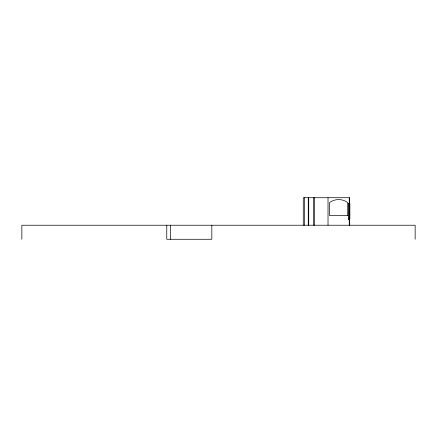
<?xml version="1.0" encoding="UTF-8"?>
<svg xmlns="http://www.w3.org/2000/svg" width="437" height="437" viewBox="0 0 437 437"><rect width="100%" height="100%" fill="white"/><g stroke="black" fill="none" stroke-linecap="round" stroke-linejoin="round"><path stroke-width="0.66" d="M349.239 203.221L349.239 219.724M348.999 203.604L348.693 203.604L348.693 219.347L348.999 219.347M348.693 203.839L349.84 203.839L349.84 219.106L348.693 219.106M415.15 239.274L415.15 225.224L21.85 225.224L21.85 239.274M349.682 225.224L349.698 197.726L303.278 197.726L303.278 225.224M349.239 197.726L349.239 225.224M328.023 197.726L328.023 225.224M314.394 197.726L314.394 225.224M313.471 197.726L313.482 225.224M308.724 197.726L308.724 225.224M308.265 197.726L308.265 225.224M304.381 197.726L304.381 225.224M211.825 225.224L211.825 239.274L166.77 239.274L166.77 225.224M170.638 225.224L170.638 239.274M347.715 215.605L329.553 215.605L329.553 202.539A15.333 15.333 0 0 1 347.715 202.539L347.715 215.605"/></g></svg>
